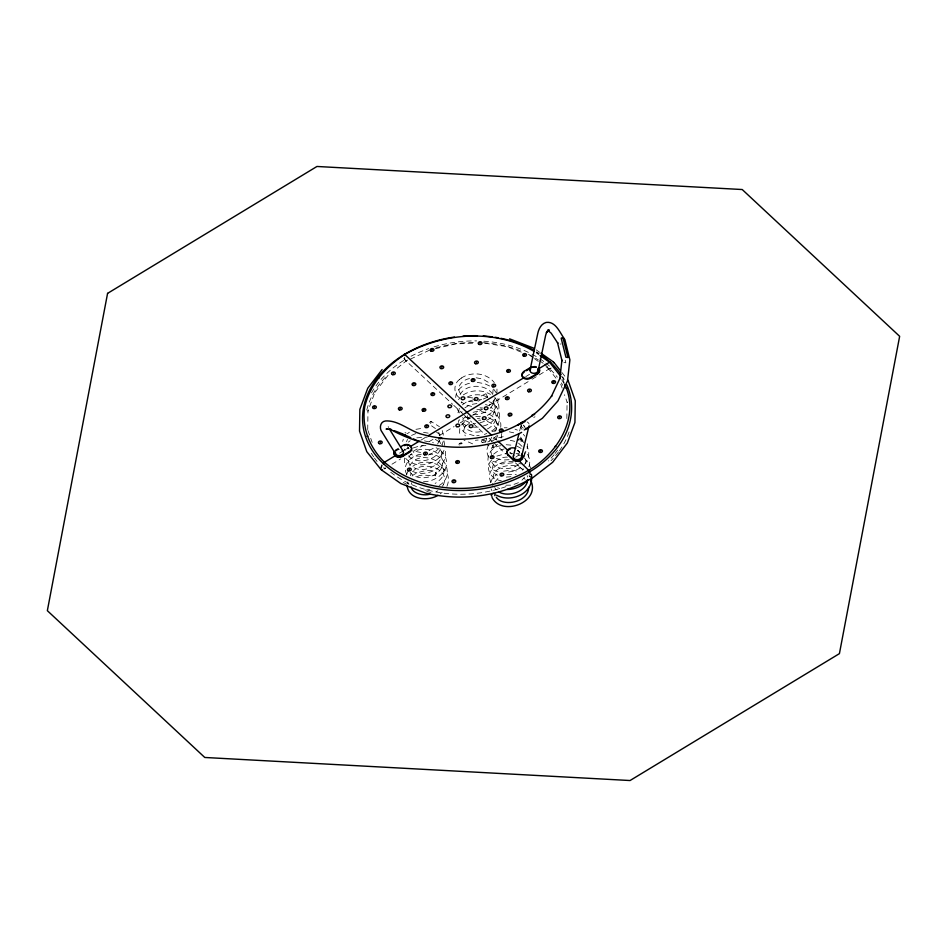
<?xml version="1.0" encoding="UTF-8"?>
<svg xmlns="http://www.w3.org/2000/svg" width="947" height="947" viewBox="0 0 947 947"><rect width="100%" height="100%" fill="white"/><g stroke="black" fill="none" stroke-linecap="round" stroke-linejoin="round"><path stroke-width="0.71" stroke-dasharray="4.74 3.55" d="M566.851 418.538L567.075 401.919L567.289 402.629L564.483 394.721M496.962 393.384L496.962 389.051M500.714 427.298C501.886 419.923 496.737 412.904 490.073 410.169M485.61 442.391L486.651 438.023M458.49 422.492L458.75 420.361M521.016 425.392L520.968 427.807L522.057 429.488M410.276 475.678L411.235 473.24M404.594 458.028L404.428 461.994L405.955 466.007M402.664 441.444L403.28 439.23M406.535 441.811L407.47 439.372M490.558 482.733L492.322 478.566L497.009 474.056M525.715 463.616L525.822 460.479L524.543 456.951M492.712 394.532L493.091 389.572M493.612 403.138L494.204 399.942M497.791 435.277L495.778 440.166M501.105 438.07L501.792 433.454M519.631 430.98L520.672 426.789M524.283 457.093L524.922 453.708L524.342 450.074M528.911 466.8C530.924 461.39 529.184 455.27 525.183 451.245M459.769 428.66L459.603 432.909L461.047 436.65M406.464 474.992L407.908 471.239M407.364 483.645L407.908 481.798M411.199 484.343L411.661 482.781M439.313 440.746L437.609 444.013M443.113 441.61L442.178 444.131M461.651 412.691L462.006 411.637M489.706 441.077L491.777 437.159M407.908 448.914L408.512 447.706M409.802 465.841C419.746 445.599 461.923 467.072 435.111 483.432M440.284 449.079C436.638 461.153 414.833 465.084 408.264 455.377M444.013 450.216C438.721 465.273 414.869 470.458 404.914 457.377M441.456 467.83C448.724 453.08 424.126 444.06 413.401 452.37M444.889 469.665C449.446 461.473 444.463 451.092 436.117 447.777M443.338 484.769C450.808 469.203 424.434 460.491 413.732 470.47M446.901 486.391C455.389 467.238 426.552 455.471 412.892 466.255M492.913 404.854L493.73 402.877M407.411 360.002L394.816 370.076M461.13 403.008L461.71 401.93M488.392 444.936L486.557 450.677L488.297 456.951M494.808 482.094L498.856 477.454M460.112 394.698C465.261 384.162 484.402 383.31 492.061 393.336M459.354 408.287L457.579 414.194M464.61 427.18L463.414 432.069L465.308 435.892M495.541 397.918L492.724 402.049L488.853 405.541M493.02 404.606L489.244 409.447M494.772 431.796C503.757 418.834 483.739 407.068 471.109 413.129M441.61 467.605C436.567 478.436 416.491 481.573 410.146 472.316M423.51 481.751C431.287 481.609 439.148 478.01 443.681 471.559M443.551 471.76L445.043 469.44M442.379 486.273L443.492 484.533M491.647 460.017C483.905 467.7 491.422 480.141 501.271 480.603M458.514 399.658L459.745 398.048M461.438 424.978L465.995 420.421L470.73 417.935M464.397 427.464L465.628 425.842M388.057 375.32L374.645 392.768L374.953 392.2L367.91 411.235L367.969 410.525L367.72 429.902L367.495 429.204M523.573 455.862L527.041 449.861L527.704 442.533M524.437 464.421C528.675 459.662 530.344 452.264 527.005 446.57M523.596 468.848L522.543 470.245M524.591 477.205L521.951 480.212M496.595 435.786L492.594 439.444L487.752 441.989M497.459 444.344L493.695 447.765M459.65 379.392C453.483 383.677 453.246 393.348 459.354 397.752M465.439 426.091L471.949 421.628M384.991 468.741L385.749 467.972L384.103 468.978L383.819 466.374M439.266 448.168L435.383 451.612L428.506 455.045M493.849 444.534L490.57 449.73L491.493 454.726M493.659 454.11L497.873 451.021L504.135 448.973M411.862 453.542C407.08 457.081 407.411 463.19 410.927 465.829M465.687 416.396C455.258 424.445 471.428 436.153 483.124 430.707M461.236 378.137C471.18 371.224 486.782 372.775 494.298 382.6M439.124 485.515C454.832 476.85 445.848 453.542 429.098 454.11M440.118 493.955L442.095 492.381M519.216 454.738L515.689 457.223M459.413 379.569L461.438 377.971M462.302 404.89L466.244 402.108L473.891 399.646M464.882 407.849L470.245 404.618L478.969 403.221M407.34 433.726L409.388 432.199M408.382 442.095L410.193 440.722M412.111 476.01C416.076 471.63 435.028 467.262 436.176 473.938C434.472 478.448 420.444 471.784 416.112 477.868M491.28 441.598L497.471 438.047L505.213 436.247M485.882 393.739L487.741 397.16L485.882 393.739L479.383 396.805M436.212 472.103L435.336 475.903M411.519 435.419L416.917 433.099M459.579 443.433L461.852 443.113M481.905 440.296L484.189 439.976M469.475 383.251C462.491 384.896 454.643 391.016 455.85 398.983M463.296 394.911C471.239 389.596 482.26 389.537 490.451 394.402M433.205 448.369L427.31 451.317M435.999 491.931L437.834 490.771M518.447 464.586C510.09 471.144 493.292 469.665 491.422 460.775M520.743 467.711L513.57 471.239L505.284 472.517M395.124 450.346A5.445 4.001 -6.3 0 1 396.142 449.565L398.403 448.191M395.207 451.08A5.445 4.001 -6.3 0 1 396.225 450.298L398.474 448.925M399.468 453.163L403.221 450.89M404.476 450.133L408.228 447.86M420.728 440.284L426.979 436.496M525.751 376.634L529.503 374.349M391.963 464.208L400.676 458.928M413.105 451.399L423.049 445.374M429.263 441.598L432.992 439.337M439.219 435.573L454.087 426.564M460.254 422.824L471.357 416.064M472.589 415.319L482.461 409.341M488.64 405.588L530.912 379.972M532.155 379.214L551.213 367.661M487.741 397.16L478.022 401.22M487.338 415.413C493.872 412.146 499.128 404.925 497.873 397.373M486.498 420.432C494.784 416.834 497.873 405.943 491.848 400.332M487.397 428.932C496.465 424.635 499.306 413.259 491.079 407.376M491.588 430.992C503.449 424.528 501.981 405.908 489.066 401.67M492.215 431.737L498.868 428.813M496.915 456.075L507.083 453.199M518.459 482.674L511.913 485.148L502.857 485.231M551.261 368.063L549.568 368.691M485.622 411.945L479.028 414.372L472.6 414.869M429.642 350.118L406.204 361.079L403.824 358.463M413.247 447.967L420.279 445.741L428.174 445.623M467.191 397.077C473.82 393.822 482.059 393.94 488.439 397.764M484.355 421.439L479.975 422.836M483.372 425.949C495.565 423.593 504.633 407.447 494.642 397.622M484.296 434.424L486.782 433.513M486.225 438.366L481.845 439.763L475.323 440.26M500.726 445.753C486.178 446.901 482.508 468.635 497.933 471.57M469.511 378.551C459.721 380.516 454.572 390.709 463.059 395.574M416.798 437.822L427.227 437.147M512.623 462.799L501.839 463.971L492.831 461.296M481.502 409.009L473.808 410.335M435.348 348.745L455.329 343.939L475.962 343.039M503.603 471.168L511.806 470.126L519.69 471.523M415.934 429.322L420.989 428.529M421.261 454.229C411.957 454.891 401.268 464.74 406.784 474.34M477.335 418.598L479.88 418.148M429.725 489.623L424.505 490.226M507.391 457.105C494.926 456.667 486.107 471.05 498.288 475.702M506.894 474.4L516.304 474.613M519.619 438.875L520.992 439.017M560.174 344.081L561.157 343.95M509.095 459.709L502.088 460.076L494.819 457.934M510.966 476.672L506.219 477.11M475.761 416.597L480.969 416.266M478.235 427.085L473.18 427.215M476.684 435.738L479.206 435.549M478.59 420.196L480.839 420.16M506.172 444.735L514.399 445.398M504.254 427.795L507.118 427.772M472.731 397.953L466.705 397.16M472.932 401.848L465.498 400.889M473.453 423.321L475.595 423.368M420.61 452.429L412.217 450.784M420.752 456.336L415.26 455.909L410.56 454.335M423.51 432.377L430.483 433.489M424.445 440.864L433.442 442.805M476.163 377.782L482.639 378.978L489.812 383.192M477.229 382.363L484.828 383.76L489.575 385.985M479.099 399.314L481.692 399.527M480.022 407.802L482.639 408.015M509.924 453.163L512.67 453.388M513.582 461.887C502.372 459.129 483.941 469.167 490.996 482.236M471.582 406.37L465.616 404.914L461.568 402.025M474.033 435.679L465.013 432.945L460.218 428.316M484.698 343.228L507.095 346.638L521.785 352.308M509.344 431.832L513.724 432.826M510.291 440.319L514.706 441.338M469.712 418.396L465.178 417.023M472.636 443.859L463.912 440.059M563.891 362.523L565.868 362.831L564.862 358.783M497.684 487.764L499.803 488.534M469.605 422.646L464.646 420.231L462.479 417.603M414.076 467.735C425.913 474.127 446.96 462.467 440.568 449.174M412.442 471.275C426.458 478.365 449.565 466.753 444.948 449.529M515.05 429.18L517.417 430.139M516.932 446.12L523.454 449.659M517.82 454.572L520.175 455.519M518.802 463.083L521.181 464.042M485.491 404.416L487.527 405.245M488.581 417.663L495.411 421.308L500.217 427.097M487.362 421.356L492.961 424.315L496.654 428.624M429.701 422.729A1.953 0.592 -67.4 0 1 430.968 421.391L439.432 426.671M465.995 425.44L462.029 423.096L459.165 419.687M517.571 450.583L519.382 451.577M431.572 425.842L436.685 429.429M435.241 439.337L439.55 442.012L442.782 445.374M536.215 349.857L539.707 352.308M536.144 352.047L538.535 353.716M536.535 353.089L538.89 354.746M529.787 355.397L533.256 357.836M534.404 358.641L539.021 361.884M545.934 366.761L548.242 368.383M436.484 432.057L440.45 435.229M520.459 439.751L524.33 442.865M518.542 443.137L522.685 446.972M522.886 469.665C512.173 459.165 486.012 470.114 495.163 481.301M523.928 478.188L525.183 479.371M409.068 448.878L407.222 446.747M530.521 477.288L529.053 475.903M524.472 458.206L528.9 463.533L530.58 468.114M517.689 450.156L519.725 452.05M517.772 450.89L519.808 452.784M493.73 437.183L496.938 440.166M509.77 452.145L511.913 454.134M404.547 357.126L404.831 359.753L452.666 404.322M453.731 405.328L463.367 414.312M464.444 415.319L471.949 422.326M473.015 423.333L484.769 434.294M489.007 438.236L492.191 441.207M493.245 442.19L505.947 454.039M515.476 462.917L522.898 469.83M529.243 475.761L530.486 476.909M523.3 434.306L524.768 436.07M520.613 437.112L523.454 441.74M493.624 389.039L496.335 392.934M561.891 372.479L566.247 377.96M562.139 376.811L564.033 379.262M547.84 367.921L556.445 378.753M404.085 449.056L405.198 450.547M408.95 484.462L407.636 482.662M496.204 489.895L494.665 487.492M459.484 412.951L457.33 409.364L456.62 405.517M438.757 439.266L440.698 443.906M523.407 425.096L525.029 427.346L523.383 425.037M492.038 490.866L490.996 488.83M442.237 430.554L443.8 437.171M438.698 432.223L439.751 435.277M443.942 440.923L444.723 445.492M562.755 378.907L564.187 382.967M560.742 384.174L562.151 388.128M367.969 430.518L372.171 442.391M527.183 475.619L527.633 477.11M388.199 426.564L388.448 427.511M521.205 425.167L521.395 426.079M519.95 439.526L520.033 440.26M483.148 440.485L483.23 441.219M467.368 415.709L467.664 418.337M460.81 443.622L460.893 444.356M396.142 449.565L396.225 450.298M527.112 421.948A3.764 3.303 13.9 0 1 529.101 424.043M395.799 451.293A4.143 3.042 -6.3 0 1 396.45 450.63L397.29 450.085A4.143 3.042 -6.3 0 1 399.35 449.553M532.178 367.4A5.445 4.001 -6.3 0 1 536.333 367.223M532.486 367.566A4.143 3.042 -6.3 0 1 536.594 367.708M532.096 366.667A5.445 4.001 -6.3 0 1 537.482 366.951M523.383 428.174A3.764 3.303 13.9 0 1 521.395 426.079M516.068 453.767A4.143 3.042 -6.3 0 1 519.216 453.743M489.09 445.019A1.953 1.444 -1.7 0 1 487.752 445.54M430.968 421.391A1.953 0.592 -67.4 0 1 430.625 423.593M492.156 445.078A1.953 0.675 50.9 0 1 493.754 447.398A1.953 0.675 50.9 0 1 492.452 447.315A1.953 0.675 50.9 0 1 491.091 445.007M557.57 450.133A102.761 75.523 -6.3 0 1 555.037 453.495M554.137 454.607A102.761 75.523 -6.3 0 1 548.349 460.952M505.947 486.651A102.761 75.523 -6.3 0 1 388.85 470.718M366.797 410.027A102.761 75.523 -6.3 0 1 386.98 375.71M435.975 347.904A102.761 75.523 -6.3 0 1 476.448 342.435M483.491 342.707A102.761 75.523 -6.3 0 1 523.146 351.858M528.343 354.249A102.761 75.523 -6.3 0 1 538.429 359.99M539.636 360.795A102.761 75.523 -6.3 0 1 543.152 363.305M544.276 364.181A102.761 75.523 -6.3 0 1 557.345 377.166M561.334 382.896A102.761 75.523 -6.3 0 1 562.719 385.24M459.248 445.126A1.882 1.385 -6.3 0 1 460.905 442.959A1.882 1.385 -6.3 0 1 462.515 444.983M569.076 431.974A104.833 77.038 -6.3 0 1 559.381 450.784M558.541 451.932A104.833 77.038 -6.3 0 1 551 460.763M430.921 492.511A104.833 77.038 -6.3 0 1 426.706 491.481M406.831 484.237A104.833 77.038 -6.3 0 1 403.209 482.414M377.072 461.461A104.833 77.038 -6.3 0 1 374.456 458.017M373.639 456.845A104.833 77.038 -6.3 0 1 371.378 453.293M371.473 392.922A104.833 77.038 -6.3 0 1 404.831 359.753M411.045 356.238A104.833 77.038 -6.3 0 1 428.6 348.638M433.975 346.898A104.833 77.038 -6.3 0 1 476.625 340.908M483.81 341.192A104.833 77.038 -6.3 0 1 530.924 353.633M532.107 354.249A104.833 77.038 -6.3 0 1 538.606 358.013M539.861 358.818A104.833 77.038 -6.3 0 1 544.667 362.204M545.827 363.08A104.833 77.038 -6.3 0 1 550.195 366.749M561.689 379.818A104.833 77.038 -6.3 0 1 563.938 383.381M519.572 438.935A1.882 1.385 -6.3 0 1 521.904 440.367A1.882 1.385 -6.3 0 1 519.074 441.515M536.76 351.988A104.833 77.038 -6.3 0 1 539.281 353.586M562.648 376.953A104.833 77.038 -6.3 0 1 564.057 379.345M535.019 416.787A1.882 1.385 -6.3 0 1 533.682 417.248M404.996 432.637A1.882 1.385 -6.3 0 1 406.133 433.229M482.272 442.462A1.882 1.385 -6.3 0 0 485.113 441.136A1.882 1.385 -6.3 0 0 482.307 440.059A1.882 1.385 -6.3 0 0 482.272 442.462"/><path stroke-width="1.42" d="M528.888 426.541L522.318 453.554M528.675 487.279C528.604 502.17 503.082 507.438 496.264 497.234M531.622 479.064C530.64 495.151 509.498 502.466 496.583 495.21M530.024 370.147L537.813 333.297C538.784 328.727 541.27 323.779 546.088 322.454C555.759 320.986 559.866 332.882 564.459 338.884M538.227 370.431L545.661 335.226L546.703 331.947L546.431 332.693L549.118 329.911L547.449 330.645L549.378 330.621L547.603 330.254L551.201 333.19L557.878 343.276L557.499 342.672L562.045 360.878L561.914 360.156L559.855 378.93L559.985 378.244L551.438 396.355L551.781 395.846C522.223 435.644 466.078 447.588 420.042 433.714C408.559 430.08 398.142 420.243 385.571 420.953C380.055 421.439 378.978 428.6 382.186 432.282L395.858 454.347M527.515 480.827C525.727 491.789 508.148 497.637 498.548 491.813M513.369 456.217L518.932 433.773M529.195 425.866L528.225 427.488M528.888 427.121L527.005 428.66M527.515 428.352L524.224 429.974M521.477 424.114L522.188 422.954M381.913 465.143L380.73 469.215L366.797 451.683L359.517 431.063L359.86 409.364L367.756 388.234L382.115 369.555M527.763 479.502C523.17 486.036 515.014 489.457 507.154 489.481M521.667 423.38L525.076 421.522M387.666 428.802L386.092 429.074L391.123 429.441L390.389 429.299C430.329 452.015 480.626 453.282 521.631 432.365M528.248 427.855L542.442 418.231L557.937 400.901L567.502 380.883L569.881 359.884L564.838 339.488M538.464 367.649A5.445 4.001 -6.3 0 1 537.387 373.331L530.616 377.439A5.445 4.001 -6.3 0 1 523.004 377.024A5.445 4.001 -6.3 0 1 524.082 371.354L530.865 367.247A5.445 4.001 -6.3 0 1 532.096 366.667M400.652 446.818L402.913 445.457A5.445 4.001 -6.3 0 1 410.525 445.871A5.445 4.001 -6.3 0 1 409.447 451.541L409.53 452.275L402.747 456.383A5.445 4.001 -6.3 0 1 396.142 456.667A5.445 4.001 -6.3 0 1 394.485 452.015M526.425 370.715L528.686 369.342M395.728 455.436L384.47 462.254A1.302 0.746 -47 0 0 383.523 463.77M410.726 446.345L419.474 441.042M428.233 435.738L524.496 377.391M538.251 369.046L549.509 362.228A1.302 0.746 -47 0 1 550.645 362.452M394.402 451.281A5.445 4.001 -6.3 0 0 396.059 455.933A5.445 4.001 -6.3 0 0 402.676 455.649L409.447 451.541M524.082 371.354L524.165 372.088A5.445 4.001 -6.3 0 0 523.087 377.758L524.082 378.457A5.445 4.001 -6.3 0 0 530.699 378.173L537.47 374.065A5.445 4.001 -6.3 0 0 538.547 368.395M514.138 458.573L513.156 459.946A5.445 4.001 -6.3 0 0 520.175 460.68A5.445 4.001 -6.3 0 0 522.543 455.566M401.564 455.187L399.693 456.016M437.952 495.328C428.091 501.614 408.11 499.673 407.139 485.468M527.42 428.068L525.431 428.589M367.01 436.307L367.862 436.105M566.105 388.377L566.969 388.175M429.831 494.263C422.22 496.157 412.276 493.127 411.105 486.924M417.556 441.409L418.396 441.172L413.354 438.852M382.446 469.972L381.132 469.688L400.889 483.586L425.511 493.079C461.307 501.602 499.85 496.548 531.859 478.259L531.421 474.317M530.202 474.305L529.184 470.02C485.042 495.317 424.41 496.157 384.47 462.254C369.661 447.765 361.482 427.44 364.773 406.701C370.028 384.174 386.033 366.572 405.067 354.296L404.369 354.131L491.588 435.182M394.153 430.636L402.002 433.619M531.255 477.714L532.853 477.643L552.669 462.278L567.336 443.018L574.936 422.469L575.267 400.77L567.987 380.149M509.593 338.848L533.895 348.224M378.09 377.936L378.847 378.232M555.12 446.262L555.889 446.546M553.06 361.861L553.652 362.121L540.867 353.124M403.268 434.2L410.832 437.68M404.653 354.154L404.795 354.438C443.741 332.326 494.784 328.704 534.167 351.432M540.062 355.575L549.497 362.204L560.979 376.681M409.613 445.907L410.607 446.605A5.445 4.001 -6.3 0 1 409.53 452.275M498.004 441.172L507.639 450.145M519.406 461.118L529.894 471.582L528.911 470.185C557.44 453.506 580.511 416.976 564.672 384.316M515.677 448.499A5.445 4.001 -6.3 0 0 508.527 449.162A5.445 4.001 -6.3 0 0 507.983 454.465L513.073 459.212A5.445 4.001 -6.3 0 0 520.684 459.626A5.445 4.001 -6.3 0 0 521.761 453.956L521.844 454.69M507.024 452.275A5.445 4.001 -6.3 0 0 508.066 455.199L513.156 459.946M560.151 370.289L554.066 362.618L554.255 363.269M526.414 480.851L527.42 482.473M389.347 428.896L402.949 450.867M492.014 497.471C502.076 517.086 540.974 502.052 530.758 480.484M441.243 339.63L441.468 340.257M492.511 484.213L492.724 484.828M559.44 416.526L559.523 417.26M553.593 381.333L553.675 382.067M537.387 373.331L537.47 374.065M540.488 450.381L540.571 451.115M530.616 377.439L530.699 378.173M529.409 389.75L529.48 390.484M524.52 354.202L524.602 354.936M508.444 370.182L508.527 370.916M509.948 413.839L510.031 414.573M507.225 397.468L507.308 398.202M507.983 454.465L508.066 455.199M501.129 429.583L501.212 430.317M493.707 384.837L493.789 385.571M501.827 473.808L501.91 474.542M480.011 342.435L480.093 343.181M492.085 456.43L492.156 457.164M476.353 361.707L476.436 362.441M473.003 379.368L473.086 380.102M450.665 382.505L450.748 383.239M457.46 461.284L457.543 462.018M441.728 366.572L441.811 367.306M453.802 480.555L453.885 481.289M431.986 349.183L432.069 349.917M440.106 438.153L440.189 438.887M432.684 393.431L432.767 394.165M426.588 425.546L426.671 426.28M423.865 409.175L423.948 409.909M425.369 452.808L425.452 453.542M413.863 383.488L413.934 384.222M409.293 468.789L409.364 469.523M400.19 407.885L400.273 408.631M402.676 455.649L402.747 456.383M393.325 372.645L393.407 373.378M380.221 441.681L380.292 442.415M374.373 406.488L374.456 407.222M521.323 455.389A4.143 3.042 -6.3 0 1 519.737 458.987A4.143 3.042 -6.3 0 1 514.718 459.035L514.008 458.466A4.143 3.042 -6.3 0 1 513.7 455.448M402.286 450.275A4.143 3.042 -6.3 0 1 400.522 455.483A4.143 3.042 -6.3 0 1 395.408 452.05M507.403 451.245A5.445 4.001 -6.3 0 1 510.374 448.949M537.92 368.88A4.143 3.042 -6.3 0 1 533.646 373.343A4.143 3.042 -6.3 0 1 530.817 368.632M404.227 445.611A5.445 4.001 -6.3 0 1 405.6 445.279M407.021 445.22A5.445 4.001 -6.3 0 1 408.394 445.433M492.026 496.252A1.953 1.432 -17.7 0 1 491.742 494.216A1.953 1.432 -17.7 0 1 494.429 493.636A1.953 1.432 -17.7 0 1 494.701 495.66M566.697 384.648A104.833 77.038 -6.3 0 1 492.535 486.77A104.833 77.038 -6.3 0 1 364.299 432.412A104.833 77.038 -6.3 0 1 454.453 337.073M463.047 336.126A104.833 77.038 -6.3 0 1 477.489 335.723M483.23 335.984A104.833 77.038 -6.3 0 1 492.18 336.86M495.127 337.286A104.833 77.038 -6.3 0 1 498.063 337.771M500.963 338.328A104.833 77.038 -6.3 0 1 534.179 350.485M541.731 355.267A104.833 77.038 -6.3 0 1 561.109 374.61M438.875 437.964A1.882 1.385 -6.3 0 1 442.071 438.804M518.222 439.976A1.882 1.385 -6.3 0 1 518.411 439.633M531.871 416.301A1.882 1.385 -6.3 0 1 534.653 414.608M405.411 435.158A1.882 1.385 -6.3 0 1 402.605 434.081M107.579 293.369L47.35 610.685L204.777 757.47L630.039 780.529L839.421 653.631L899.65 336.315L742.223 189.53L316.961 166.471L107.579 293.369M522.981 421.77L517.843 425.215L522.993 421.77M562.163 338.079L561.18 338.209L565.927 357.208L567.904 357.516L563.074 338.15L562.163 338.079M491.209 458.407A1.882 1.385 -6.3 0 0 494.038 457.081A1.882 1.385 -6.3 0 0 491.233 455.992A1.882 1.385 -6.3 0 0 491.209 458.407M408.417 470.777A1.882 1.385 -6.3 0 0 411.247 469.452A1.882 1.385 -6.3 0 0 408.441 468.363A1.882 1.385 -6.3 0 0 408.417 470.777M456.691 426.647A1.882 1.385 -6.3 0 0 459.662 425.499A1.882 1.385 -6.3 0 0 457.01 424.232A1.882 1.385 -6.3 0 0 456.691 426.647M470.221 427.476A1.882 1.385 -6.3 0 0 472.908 425.984A1.882 1.385 -6.3 0 0 469.972 425.085A1.882 1.385 -6.3 0 0 470.221 427.476M424.493 454.785A1.882 1.385 -6.3 0 0 427.334 453.459A1.882 1.385 -6.3 0 0 424.528 452.382A1.882 1.385 -6.3 0 0 424.493 454.785M500.951 475.796A1.882 1.385 -6.3 0 0 503.792 474.459A1.882 1.385 -6.3 0 0 500.975 473.382A1.882 1.385 -6.3 0 0 500.951 475.796M456.584 463.261A1.882 1.385 -6.3 0 0 459.425 461.935A1.882 1.385 -6.3 0 0 456.62 460.858A1.882 1.385 -6.3 0 0 456.584 463.261M452.926 482.532A1.882 1.385 -6.3 0 0 455.767 481.206A1.882 1.385 -6.3 0 0 452.962 480.117A1.882 1.385 -6.3 0 0 452.926 482.532M552.717 383.31A1.882 1.385 -6.3 0 0 555.558 381.984A1.882 1.385 -6.3 0 0 552.752 380.895A1.882 1.385 -6.3 0 0 552.717 383.31M500.253 431.572A1.882 1.385 -6.3 0 0 503.094 430.234A1.882 1.385 -6.3 0 0 500.288 429.157A1.882 1.385 -6.3 0 0 500.253 431.572M485.314 409.578A1.882 1.385 -6.3 0 0 488.001 408.086A1.882 1.385 -6.3 0 0 485.065 407.198A1.882 1.385 -6.3 0 0 485.314 409.578M506.349 399.456A1.882 1.385 -6.3 0 0 509.19 398.131A1.882 1.385 -6.3 0 0 506.385 397.042A1.882 1.385 -6.3 0 0 506.349 399.456M483.159 419.355A1.882 1.385 -6.3 0 0 486.119 418.207A1.882 1.385 -6.3 0 0 483.467 416.94A1.882 1.385 -6.3 0 0 483.159 419.355M528.533 391.738A1.882 1.385 -6.3 0 0 531.362 390.401A1.882 1.385 -6.3 0 0 528.556 389.324A1.882 1.385 -6.3 0 0 528.533 391.738M539.612 452.358A1.882 1.385 -6.3 0 0 542.453 451.032A1.882 1.385 -6.3 0 0 539.648 449.943A1.882 1.385 -6.3 0 0 539.612 452.358M509.072 415.828A1.882 1.385 -6.3 0 0 511.913 414.49A1.882 1.385 -6.3 0 0 509.107 413.413A1.882 1.385 -6.3 0 0 509.072 415.828M558.564 418.503A1.882 1.385 -6.3 0 0 561.405 417.177A1.882 1.385 -6.3 0 0 558.6 416.1A1.882 1.385 -6.3 0 0 558.564 418.503M412.987 385.465A1.882 1.385 -6.3 0 0 415.816 384.139A1.882 1.385 -6.3 0 0 413.01 383.062A1.882 1.385 -6.3 0 0 412.987 385.465M379.345 443.67A1.882 1.385 -6.3 0 0 382.174 442.344A1.882 1.385 -6.3 0 0 379.368 441.255A1.882 1.385 -6.3 0 0 379.345 443.67M431.808 395.408A1.882 1.385 -6.3 0 0 434.649 394.082A1.882 1.385 -6.3 0 0 431.832 393.005A1.882 1.385 -6.3 0 0 431.808 395.408M447.043 417.497A1.882 1.385 -6.3 0 0 449.73 415.993A1.882 1.385 -6.3 0 0 446.783 415.106A1.882 1.385 -6.3 0 0 447.043 417.497M425.712 427.523A1.882 1.385 -6.3 0 0 428.553 426.197A1.882 1.385 -6.3 0 0 425.736 425.108A1.882 1.385 -6.3 0 0 425.712 427.523M448.629 407.494A1.882 1.385 -6.3 0 0 451.601 406.358A1.882 1.385 -6.3 0 0 448.949 405.091A1.882 1.385 -6.3 0 0 448.629 407.494M392.449 374.621A1.882 1.385 -6.3 0 0 395.29 373.296A1.882 1.385 -6.3 0 0 392.484 372.207A1.882 1.385 -6.3 0 0 392.449 374.621M399.314 409.873A1.882 1.385 -6.3 0 0 402.155 408.548A1.882 1.385 -6.3 0 0 399.35 407.459A1.882 1.385 -6.3 0 0 399.314 409.873M422.989 411.152A1.882 1.385 -6.3 0 0 425.83 409.826A1.882 1.385 -6.3 0 0 423.025 408.749A1.882 1.385 -6.3 0 0 422.989 411.152M373.497 408.465A1.882 1.385 -6.3 0 0 376.338 407.139A1.882 1.385 -6.3 0 0 373.532 406.062A1.882 1.385 -6.3 0 0 373.497 408.465M440.852 368.549A1.882 1.385 -6.3 0 0 443.693 367.223A1.882 1.385 -6.3 0 0 440.888 366.134A1.882 1.385 -6.3 0 0 440.852 368.549M523.644 356.179A1.882 1.385 -6.3 0 0 526.485 354.853A1.882 1.385 -6.3 0 0 523.679 353.776A1.882 1.385 -6.3 0 0 523.644 356.179M449.789 384.482A1.882 1.385 -6.3 0 0 452.63 383.156A1.882 1.385 -6.3 0 0 449.825 382.079A1.882 1.385 -6.3 0 0 449.789 384.482M475.098 400.19A1.882 1.385 -6.3 0 0 478.057 399.042A1.882 1.385 -6.3 0 0 475.406 397.776A1.882 1.385 -6.3 0 0 475.098 400.19M492.831 386.826A1.882 1.385 -6.3 0 0 495.672 385.5A1.882 1.385 -6.3 0 0 492.854 384.411A1.882 1.385 -6.3 0 0 492.831 386.826M462.124 399.575A1.882 1.385 -6.3 0 0 464.811 398.083A1.882 1.385 -6.3 0 0 461.876 397.184A1.882 1.385 -6.3 0 0 462.124 399.575M507.568 372.171A1.882 1.385 -6.3 0 0 510.409 370.845A1.882 1.385 -6.3 0 0 507.604 369.756A1.882 1.385 -6.3 0 0 507.568 372.171M431.11 351.159A1.882 1.385 -6.3 0 0 433.951 349.834A1.882 1.385 -6.3 0 0 431.145 348.756A1.882 1.385 -6.3 0 0 431.11 351.159M475.477 363.695A1.882 1.385 -6.3 0 0 478.318 362.358A1.882 1.385 -6.3 0 0 475.512 361.281A1.882 1.385 -6.3 0 0 475.477 363.695M472.127 381.357A1.882 1.385 -6.3 0 0 474.968 380.019A1.882 1.385 -6.3 0 0 472.151 378.942A1.882 1.385 -6.3 0 0 472.127 381.357M479.135 344.424A1.882 1.385 -6.3 0 0 481.976 343.098A1.882 1.385 -6.3 0 0 479.17 342.009A1.882 1.385 -6.3 0 0 479.135 344.424"/></g></svg>
